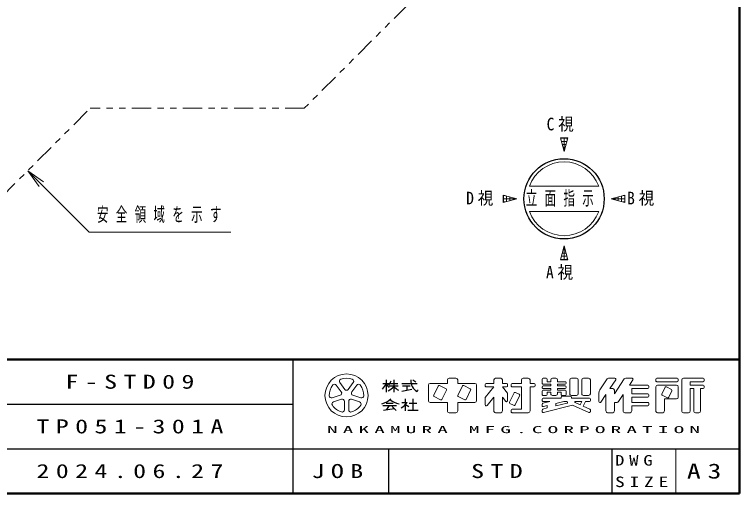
# Model space of a CAD drawing. Units: millimetres on the paper. Extents: x -385 to 0, y -594 to 267.
# Drawn here: x -113.6 to 0, y 0 to 75.1 of the extents above; entities that cross this region are included whole.
import ezdxf

# ---------------------------------------------------------------- set-up
doc = ezdxf.new("R2010")
doc.units = ezdxf.units.MM
doc.linetypes.add('USER3', pattern=[8, 3, -1, 1, -1, 1, -1])
for name, color, linetype, lineweight in [('1_60', 2, 'Continuous', 25), ('CLASS1', 7, 'Continuous', 13), ('LY_3', 7, 'Continuous', 13)]:
    doc.layers.add(name, color=color, linetype=linetype, lineweight=lineweight)
doc.layers.add('LY_4', color=7, linetype='Continuous')
doc.styles.add('ＭＳ ゴシック', font='')
doc.styles.get('ＭＳ ゴシック').set_extended_font_data('MS Gothic')

msp = doc.modelspace()

# ---------------------------------------------------------------- linework, layer by layer
at = {"layer": '1_60', "linetype": 'USER3', "lineweight": 13}
for p, q in [((-51.989, 76.568), (-68.197, 60.36)), ((-121.294, 40.796), (-101.73, 60.36)), ((-68.197, 60.36), (-101.73, 60.36))]:
    msp.add_line(p, q, dxfattribs=at)
at = {"layer": '1_60', "color": 7, "lineweight": 13}
for p, q in [((-109.744, 48.103), (-111.512, 50.578)), ((-111.512, 50.578), (-109.037, 48.81)), ((-111.512, 50.578), (-109.391, 48.457))]:
    msp.add_line(p, q, dxfattribs=at)
msp.add_lwpolyline([(-111.512, 50.578), (-101.898, 40.964), (-79.677, 40.964)], dxfattribs=at)
at = {"layer": 'CLASS1'}
for p, q in [((-26.908, 55.724), (-28.066, 55.724)), ((-27.487, 53.564), (-28.066, 55.724)), ((-28.054, 55.678), (-26.92, 55.678)), ((-27.987, 55.43), (-27.987, 55.724)), ((-26.908, 55.724), (-27.487, 53.564)), ((-27.487, 53.564), (-27.487, 55.724)), ((-26.987, 55.43), (-26.987, 55.724)), ((-27.92, 55.178), (-27.054, 55.178)), ((-27.786, 54.678), (-27.188, 54.678)), ((-27.652, 54.178), (-27.322, 54.178)), ((-27.518, 53.678), (-27.456, 53.678)), ((-32.916, 48.178), (-22.058, 48.178)), ((-37.033, 45.599), (-37.033, 46.757)), ((-34.873, 46.178), (-37.033, 46.757)), ((-37.033, 46.678), (-36.739, 46.678)), ((-36.987, 45.611), (-36.987, 46.745)), ((-36.487, 45.745), (-36.487, 46.611)), ((-20.101, 46.178), (-17.941, 46.757)), ((-18.487, 45.745), (-18.487, 46.611)), ((-18.235, 46.678), (-17.941, 46.678)), ((-17.987, 45.611), (-17.987, 46.745)), ((-17.941, 45.599), (-17.941, 46.757)), ((-37.033, 45.599), (-34.873, 46.178)), ((-37.033, 46.178), (-34.873, 46.178)), ((-37.033, 45.678), (-36.739, 45.678)), ((-35.987, 45.879), (-35.987, 46.477)), ((-35.487, 46.013), (-35.487, 46.343)), ((-34.987, 46.147), (-34.987, 46.209)), ((-17.941, 45.599), (-20.101, 46.178)), ((-20.101, 46.178), (-17.941, 46.178)), ((-19.987, 46.147), (-19.987, 46.209)), ((-19.487, 46.013), (-19.487, 46.343)), ((-18.987, 45.879), (-18.987, 46.477)), ((-18.235, 45.678), (-17.941, 45.678)), ((-32.916, 44.178), (-22.058, 44.178)), ((-28.066, 36.632), (-27.487, 38.792)), ((-27.518, 38.678), (-27.456, 38.678)), ((-27.487, 38.792), (-26.908, 36.632)), ((-27.487, 36.632), (-27.487, 38.792)), ((-27.786, 37.678), (-27.188, 37.678)), ((-27.652, 38.178), (-27.322, 38.178)), ((-28.066, 36.632), (-26.908, 36.632)), ((-28.054, 36.678), (-26.92, 36.678)), ((-27.987, 36.632), (-27.987, 36.926)), ((-27.92, 37.178), (-27.054, 37.178)), ((-26.987, 36.632), (-26.987, 36.926))]:
    msp.add_line(p, q, dxfattribs=at)
at = {"layer": 'CLASS1', "lineweight": 25}
msp.add_circle((-27.487, 46.178), 6.286, dxfattribs=at)
at = {"layer": 'CLASS1'}
for start, end in [(20.22325, 159.77675), (200.22325, 339.77675)]:
    msp.add_arc((-27.487, 46.178), 5.786, start, end, dxfattribs=at)
at = {"layer": 'LY_3', "lineweight": 50}
for p, q in [((0, 0), (0, 267)), ((-385, 21), (0, 21)), ((-385, 0), (0, 0))]:
    msp.add_line(p, q, dxfattribs=at)
at = {"layer": 'LY_3', "color": 211, "lineweight": 25}
for p, q in [((-70, 21), (-70, 0)), ((-187.5, 14), (-70, 14)), ((-242.5, 7), (0, 7)), ((-20, 7), (-20, 0))]:
    msp.add_line(p, q, dxfattribs=at)
at = {"layer": 'LY_3'}
for p, q in [((-62.629, 17.393), (-61.844, 16.313)), ((-61.298, 16.313), (-60.513, 17.393)), ((-48.476, 17.253), (-45.776, 17.253)), ((-45.776, 17.793), (-45.776, 17.253)), ((-45.506, 18.063), (-44.426, 18.063)), ((-44.156, 17.793), (-44.156, 17.253)), ((-44.156, 17.253), (-41.456, 17.253)), ((-39.836, 17.091), (-39.836, 16.875)), ((-39.674, 17.253), (-38.486, 17.253)), ((-38.486, 17.793), (-38.486, 17.253)), ((-38.216, 18.063), (-37.406, 18.063)), ((-37.136, 17.793), (-37.136, 17.253)), ((-37.136, 17.253), (-36.488, 17.253)), ((-36.326, 17.091), (-36.326, 16.875)), ((-35.786, 17.091), (-35.786, 16.875)), ((-35.624, 17.253), (-34.166, 17.253)), ((-34.166, 17.793), (-34.166, 17.253)), ((-33.896, 18.063), (-33.086, 18.063)), ((-32.816, 17.793), (-32.816, 17.253)), ((-32.816, 17.253), (-32.168, 17.253)), ((-32.006, 17.091), (-32.006, 16.875)), ((-30.926, 17.901), (-30.926, 17.28)), ((-30.764, 18.063), (-30.278, 18.063)), ((-30.764, 17.118), (-29.576, 17.118)), ((-30.116, 17.901), (-30.116, 17.523)), ((-30.116, 17.523), (-29.576, 17.523)), ((-29.576, 17.793), (-29.576, 17.523)), ((-29.576, 17.118), (-29.576, 16.848)), ((-28.766, 18.063), (-29.306, 18.063)), ((-28.496, 17.793), (-28.496, 17.523)), ((-28.496, 17.523), (-27.308, 17.523)), ((-28.496, 17.118), (-27.308, 17.118)), ((-28.496, 17.118), (-28.496, 16.848)), ((-27.146, 17.361), (-27.146, 17.28)), ((-26.606, 17.793), (-26.606, 15.633)), ((-26.336, 18.063), (-25.526, 18.063)), ((-25.256, 17.793), (-25.256, 15.633)), ((-24.716, 17.793), (-24.716, 15.633)), ((-24.446, 18.063), (-23.636, 18.063)), ((-23.366, 17.793), (-23.366, 15.633)), ((-21.88, 16.242), (-20.746, 17.943)), ((-20.521, 18.063), (-19.529, 18.063)), ((-20.306, 16.443), (-19.394, 17.811)), ((-19.586, 15.633), (-18.046, 17.943)), ((-17.821, 18.063), (-16.829, 18.063)), ((-17.246, 16.983), (-16.694, 17.811)), ((-13.106, 17.901), (-13.106, 17.685)), ((-12.944, 18.063), (-9.758, 18.063)), ((-12.944, 17.523), (-9.758, 17.523)), ((-9.596, 17.901), (-9.596, 17.685)), ((-9.056, 17.793), (-9.056, 12.933)), ((-8.786, 18.063), (-5.708, 18.063)), ((-7.706, 17.523), (-7.706, 16.983)), ((-7.706, 17.523), (-5.708, 17.523)), ((-5.546, 17.901), (-5.546, 17.685)), ((-62.39, 15.917), (-63.175, 16.997)), ((-59.967, 16.997), (-60.752, 15.917)), ((-48.746, 16.983), (-48.746, 14.553)), ((-47.198, 16.838), (-47.918, 15.4)), ((-45.975, 16.408), (-46.981, 16.911)), ((-46.622, 14.752), (-45.902, 16.19)), ((-43.418, 16.838), (-44.138, 15.4)), ((-42.195, 16.408), (-43.201, 16.911)), ((-42.842, 14.752), (-42.122, 16.19)), ((-41.186, 16.983), (-41.186, 14.553)), ((-38.486, 16.713), (-39.836, 15.026)), ((-39.674, 16.713), (-38.486, 16.713)), ((-37.136, 16.713), (-36.326, 15.701)), ((-37.136, 16.713), (-36.488, 16.713)), ((-35.624, 16.713), (-34.166, 16.713)), ((-34.166, 16.713), (-34.166, 13.203)), ((-32.816, 16.713), (-32.816, 12.933)), ((-32.816, 16.713), (-32.168, 16.713)), ((-30.926, 16.686), (-30.926, 16.605)), ((-30.926, 16.011), (-30.926, 15.525)), ((-30.764, 16.848), (-29.576, 16.848)), ((-30.764, 16.443), (-29.576, 16.443)), ((-30.764, 16.173), (-29.576, 16.173)), ((-29.576, 16.443), (-29.576, 16.173)), ((-28.496, 16.848), (-27.308, 16.848)), ((-28.496, 16.443), (-27.308, 16.443)), ((-28.496, 16.443), (-28.496, 16.173)), ((-28.496, 16.173), (-27.308, 16.173)), ((-27.146, 16.686), (-27.146, 16.605)), ((-27.146, 16.011), (-27.146, 15.525)), ((-20.306, 16.443), (-19.856, 16.443)), ((-19.586, 16.173), (-19.586, 15.633)), ((-17.246, 16.983), (-14.348, 16.983)), ((-16.886, 16.443), (-14.348, 16.443)), ((-16.886, 16.443), (-16.886, 15.633)), ((-14.186, 16.821), (-14.186, 16.605)), ((-13.106, 16.713), (-13.106, 12.933)), ((-12.836, 16.983), (-9.866, 16.983)), ((-11.666, 16.622), (-12.17, 15.616)), ((-11.449, 16.695), (-10.659, 16.3)), ((-10.586, 16.082), (-11.09, 15.076)), ((-9.596, 16.713), (-9.596, 15.093)), ((-7.706, 16.983), (-5.708, 16.983)), ((-7.706, 16.443), (-7.166, 16.443)), ((-7.706, 16.443), (-7.706, 12.933)), ((-7.166, 16.443), (-7.166, 12.933)), ((-6.086, 16.443), (-5.708, 16.443)), ((-6.086, 16.443), (-6.086, 12.933)), ((-5.546, 16.821), (-5.546, 16.605)), ((-63.828, 14.985), (-62.559, 15.397)), ((-60.583, 15.397), (-59.313, 14.985)), ((-47.845, 15.183), (-46.839, 14.68)), ((-44.065, 15.183), (-43.059, 14.68)), ((-39.836, 15.026), (-39.836, 13.868)), ((-38.486, 15.093), (-39.547, 13.766)), ((-38.486, 15.093), (-38.486, 12.933)), ((-37.136, 15.093), (-36.614, 14.441)), ((-37.136, 15.093), (-37.136, 12.933)), ((-36.326, 15.701), (-36.326, 14.543)), ((-35.318, 15.758), (-36.038, 14.32)), ((-34.454, 15.326), (-35.174, 13.888)), ((-35.101, 15.831), (-34.527, 15.544)), ((-30.926, 14.796), (-30.926, 14.58)), ((-30.764, 15.363), (-30.278, 15.363)), ((-30.764, 14.958), (-27.956, 14.958)), ((-30.116, 15.903), (-29.576, 15.903)), ((-30.116, 15.903), (-30.116, 15.525)), ((-29.576, 15.903), (-29.576, 15.633)), ((-29.306, 15.363), (-28.766, 15.363)), ((-28.496, 15.903), (-28.496, 15.633)), ((-28.496, 15.903), (-27.956, 15.903)), ((-27.956, 15.903), (-27.956, 15.525)), ((-27.956, 15.066), (-27.956, 14.958)), ((-27.794, 15.363), (-27.308, 15.363)), ((-27.794, 15.228), (-26.498, 15.228)), ((-26.336, 15.363), (-25.526, 15.363)), ((-26.336, 15.066), (-26.336, 14.958)), ((-26.336, 14.958), (-23.528, 14.958)), ((-24.446, 15.363), (-23.636, 15.363)), ((-23.366, 14.796), (-23.366, 14.58)), ((-22.016, 15.793), (-22.016, 14.413)), ((-21.719, 14.323), (-20.936, 15.498)), ((-20.936, 15.498), (-20.936, 12.933)), ((-18.966, 14.404), (-18.236, 15.498)), ((-18.236, 15.498), (-18.236, 12.933)), ((-16.886, 15.633), (-14.348, 15.633)), ((-16.886, 15.093), (-16.886, 14.283)), ((-16.886, 15.093), (-14.348, 15.093)), ((-14.186, 15.471), (-14.186, 15.255)), ((-12.097, 15.399), (-11.307, 15.004)), ((-11.756, 14.823), (-11.756, 12.933)), ((-11.756, 14.823), (-9.866, 14.823)), ((-62.35, 14.755), (-63.62, 14.343)), ((-61.908, 13.099), (-61.908, 14.434)), ((-61.233, 14.434), (-61.233, 13.099)), ((-59.522, 14.343), (-60.792, 14.755)), ((-48.476, 14.283), (-45.776, 14.283)), ((-45.776, 14.283), (-45.776, 12.933)), ((-44.156, 14.283), (-41.456, 14.283)), ((-44.156, 14.283), (-44.156, 12.933)), ((-35.965, 14.103), (-35.391, 13.816)), ((-30.926, 13.995), (-30.926, 13.773)), ((-29.74, 14.418), (-30.803, 14.152)), ((-30.764, 14.418), (-29.74, 14.418)), ((-26.15, 13.841), (-30.725, 12.697)), ((-30.116, 13.768), (-30.725, 13.615)), ((-30.116, 13.768), (-30.116, 13.406)), ((-27.513, 14.418), (-28.766, 14.105)), ((-27.023, 14.179), (-28.766, 13.743)), ((-28.766, 14.105), (-28.766, 13.743)), ((-27.513, 14.418), (-27.053, 14.418)), ((-26.15, 13.841), (-23.594, 12.705)), ((-25.771, 14.263), (-24.968, 13.906)), ((-25.738, 14.418), (-24.712, 14.418)), ((-24.968, 13.906), (-24.712, 14.418)), ((-24.474, 13.687), (-24.108, 14.418)), ((-24.474, 13.687), (-23.462, 13.237)), ((-24.108, 14.418), (-23.528, 14.418)), ((-19.586, 14.283), (-19.19, 14.283)), ((-19.586, 14.283), (-19.586, 12.933)), ((-16.886, 14.283), (-14.348, 14.283)), ((-16.886, 13.743), (-16.886, 12.933)), ((-16.886, 13.743), (-14.348, 13.743)), ((-14.186, 14.121), (-14.186, 13.905)), ((-45.506, 12.663), (-44.426, 12.663)), ((-38.216, 12.663), (-37.406, 12.663)), ((-35.786, 13.041), (-35.786, 12.825)), ((-35.624, 13.203), (-34.166, 13.203)), ((-35.624, 12.663), (-33.086, 12.663)), ((-30.926, 13.077), (-30.926, 12.854)), ((-30.116, 13.406), (-30.803, 13.234)), ((-23.366, 13.089), (-23.366, 12.853)), ((-20.666, 12.663), (-19.856, 12.663)), ((-17.966, 12.663), (-17.156, 12.663)), ((-12.836, 12.663), (-12.026, 12.663)), ((-8.786, 12.663), (-7.976, 12.663)), ((-6.896, 12.663), (-6.356, 12.663)), ((-10, 7), (-10, 0))]:
    msp.add_line(p, q, dxfattribs=at)
at = {"layer": 'LY_3', "lineweight": 25}
for p, q in [((-55.901, 17.253), (-54.956, 17.253)), ((-55.361, 17.793), (-55.361, 15.903)), ((-54.769, 17.253), (-53.525, 17.253)), ((-54.146, 17.793), (-54.146, 15.903)), ((-52.931, 17.253), (-50.501, 17.253)), ((-50.719, 17.467), (-51.16, 17.761)), ((-54.915, 16.848), (-53.471, 16.848)), ((-52.889, 16.02), (-51.353, 16.327)), ((-52.796, 16.848), (-51.581, 16.848)), ((-52.121, 16.848), (-52.121, 16.173)), ((-52.391, 14.823), (-52.391, 14.283)), ((-51.176, 14.823), (-51.176, 13.068)), ((-55.901, 13.784), (-53.741, 13.784)), ((-55.361, 14.148), (-54.281, 14.148)), ((-54.899, 13.784), (-55.289, 13.136)), ((-52.931, 14.283), (-52.051, 14.283)), ((-52.391, 13.91), (-52.391, 12.933)), ((-52.34, 13.96), (-51.796, 13.646)), ((-51.783, 14.148), (-50.568, 14.148)), ((-55.765, 13.067), (-54.113, 13.304)), ((-54.416, 13.607), (-53.81, 13.001)), ((-51.986, 13.068), (-50.366, 13.068)), ((-55, 7), (-55, 0))]:
    msp.add_line(p, q, dxfattribs=at)
at = {"layer": 'LY_3'}
msp.add_circle((-61.571, 15.363), 3.375, dxfattribs=at)
for centre, radius, start, end in [((-63.448, 16.798), 0.338, 35.99999, 142.60154), ((-62.356, 17.592), 0.338, 109.39847, 215.99997), ((-61.571, 15.363), 2.7, 70.60155, 109.39847), ((-60.786, 17.592), 0.338, 324, 70.60155), ((-59.694, 16.798), 0.338, 37.39846, 143.99995), ((-48.476, 16.983), 0.27, 89.99998, 179.99996), ((-45.506, 17.793), 0.27, 89.99998, 179.99996), ((-44.426, 17.793), 0.27, 0, 89.99998), ((-41.456, 16.983), 0.27, 0, 89.99998), ((-39.674, 17.091), 0.162, 89.99998, 179.99996), ((-38.216, 17.793), 0.27, 89.99998, 179.99996), ((-37.406, 17.793), 0.27, 0, 89.99998), ((-36.488, 17.091), 0.162, 0, 89.99998), ((-35.624, 17.091), 0.162, 89.99998, 179.99996), ((-33.896, 17.793), 0.27, 89.99998, 179.99996), ((-33.086, 17.793), 0.27, 0, 89.99998), ((-32.168, 17.091), 0.162, 0, 89.99998), ((-30.764, 17.901), 0.162, 89.99998, 179.99996), ((-30.764, 17.28), 0.162, 179.99998, 270.00002), ((-30.278, 17.901), 0.162, 0, 89.99998), ((-29.306, 17.793), 0.27, 89.99998, 179.99996), ((-28.766, 17.793), 0.27, 0, 89.99998), ((-27.308, 17.361), 0.162, 0, 89.99998), ((-27.308, 17.28), 0.162, 270.00002, 0), ((-26.336, 17.793), 0.27, 89.99998, 179.99996), ((-25.526, 17.793), 0.27, 0, 89.99998), ((-24.446, 17.793), 0.27, 89.99998, 179.99996), ((-23.636, 17.793), 0.27, 0, 89.99998), ((-20.521, 17.793), 0.27, 89.99998, 146.30984), ((-19.529, 17.901), 0.162, 326.31015, 89.99998), ((-17.821, 17.793), 0.27, 89.99998, 146.3098), ((-16.829, 17.901), 0.162, 326.31003, 89.99998), ((-12.944, 17.901), 0.162, 89.99998, 179.99996), ((-12.944, 17.685), 0.162, 179.99998, 270.00002), ((-9.758, 17.901), 0.162, 0, 89.99998), ((-9.758, 17.685), 0.162, 270.00002, 0), ((-8.786, 17.793), 0.27, 89.99998, 179.99996), ((-5.708, 17.901), 0.162, 0, 89.99998), ((-5.708, 17.685), 0.162, 270.00002, 0), ((-61.571, 15.363), 2.7, 142.60154, 181.39846), ((-62.663, 15.718), 0.338, 287.99998, 35.99999), ((-61.571, 16.512), 0.338, 215.99998, 324), ((-60.479, 15.718), 0.338, 143.99996, 251.99999), ((-61.571, 15.363), 2.7, 358.60155, 37.39847), ((-47.054, 16.766), 0.162, 63.43492, 153.43499), ((-46.047, 16.263), 0.162, 333.4349, 63.43487), ((-43.274, 16.766), 0.162, 63.43492, 153.43499), ((-42.267, 16.263), 0.162, 333.4349, 63.43487), ((-39.674, 16.875), 0.162, 179.99998, 270.00002), ((-36.488, 16.875), 0.162, 270.00002, 0), ((-35.624, 16.875), 0.162, 179.99998, 270.00002), ((-32.168, 16.875), 0.162, 270.00002, 0), ((-30.764, 16.686), 0.162, 89.99998, 179.99996), ((-30.764, 16.605), 0.162, 179.99998, 270.00002), ((-30.764, 16.011), 0.162, 89.99998, 179.99996), ((-27.308, 16.686), 0.162, 0, 89.99998), ((-27.308, 16.605), 0.162, 270.00002, 0), ((-27.308, 16.011), 0.162, 0, 89.99998), ((-21.206, 15.793), 0.81, 146.30999, 179.99996), ((-19.856, 16.173), 0.27, 0, 89.99998), ((-14.348, 16.821), 0.162, 0, 89.99998), ((-14.348, 16.605), 0.162, 270.00002, 0), ((-12.836, 16.713), 0.27, 89.99998, 179.99996), ((-11.522, 16.55), 0.162, 63.43447, 153.43474), ((-10.731, 16.155), 0.162, 333.43484, 63.43447), ((-9.866, 16.713), 0.27, 0, 89.99998), ((-5.708, 16.821), 0.162, 0, 89.99998), ((-5.708, 16.605), 0.162, 270.00002, 0), ((-63.933, 15.306), 0.338, 181.39848, 287.99997), ((-62.246, 14.434), 0.338, 359.99997, 107.99999), ((-60.896, 14.434), 0.338, 71.99997, 179.99999), ((-59.209, 15.306), 0.338, 252.00001, 358.60156), ((-47.773, 15.328), 0.162, 153.43495, 243.43485), ((-43.993, 15.328), 0.162, 153.43495, 243.43485), ((-35.174, 15.686), 0.162, 63.43487, 153.43498), ((-34.599, 15.399), 0.162, 333.43492, 63.43493), ((-30.764, 15.525), 0.162, 179.99998, 270.00002), ((-30.764, 14.796), 0.162, 89.99998, 179.99996), ((-30.278, 15.525), 0.162, 270.00002, 0), ((-29.306, 15.633), 0.27, 179.99998, 270.00002), ((-28.766, 15.633), 0.27, 270.00002, 0), ((-27.794, 15.525), 0.162, 179.99998, 270.00002), ((-27.794, 15.066), 0.162, 89.99998, 179.99996), ((-27.308, 15.525), 0.162, 270.00002, 0), ((-26.336, 15.633), 0.27, 179.99998, 270.00002), ((-26.498, 15.066), 0.162, 0, 89.99998), ((-25.526, 15.633), 0.27, 270.00002, 0), ((-24.446, 15.633), 0.27, 179.99998, 270.00002), ((-23.636, 15.633), 0.27, 270.00002, 0), ((-23.528, 14.796), 0.162, 0, 89.99998), ((-14.348, 15.471), 0.162, 0, 89.99998), ((-14.348, 15.255), 0.162, 270.00002, 0), ((-12.025, 15.544), 0.162, 153.43517, 243.43529), ((-11.234, 15.149), 0.162, 243.43534, 333.43491), ((-9.866, 15.093), 0.27, 270.00002, 0), ((-63.516, 14.022), 0.338, 107.99999, 214.60154), ((-61.571, 15.363), 2.7, 214.60156, 253.39848), ((-61.571, 15.363), 2.7, 286.60155, 325.39847), ((-59.626, 14.022), 0.338, 325.39847, 71.99996), ((-48.476, 14.553), 0.27, 179.99998, 270.00002), ((-46.766, 14.825), 0.162, 243.43498, 333.43496), ((-42.986, 14.825), 0.162, 243.43498, 333.43496), ((-41.456, 14.553), 0.27, 270.00002, 0), ((-39.674, 13.868), 0.162, 179.99998, 321.34037), ((-36.488, 14.543), 0.162, 218.65962, 0), ((-35.893, 14.248), 0.162, 153.43487, 243.4348), ((-35.318, 13.961), 0.162, 243.43487, 333.43498), ((-30.764, 14.58), 0.162, 179.99998, 270.00002), ((-30.764, 13.995), 0.162, 104.03614, 179.99996), ((-30.764, 13.773), 0.162, 179.99998, 284.03612), ((-27.053, 14.297), 0.121, 284.0365, 89.99998), ((-25.738, 14.337), 0.081, 89.99998, 246.03817), ((-23.528, 14.58), 0.162, 270.00002, 0), ((-21.854, 14.413), 0.162, 179.99998, 326.30997), ((-19.19, 14.553), 0.27, 270.00002, 326.31002), ((-14.348, 14.121), 0.162, 0, 89.99998), ((-14.348, 13.905), 0.162, 270.00002, 0), ((-62.246, 13.099), 0.338, 253.39847, 359.99997), ((-60.896, 13.099), 0.338, 179.99999, 286.60154), ((-45.506, 12.933), 0.27, 179.99998, 270.00002), ((-44.426, 12.933), 0.27, 270.00002, 0), ((-38.216, 12.933), 0.27, 179.99998, 270.00002), ((-37.406, 12.933), 0.27, 270.00002, 0), ((-35.624, 13.041), 0.162, 89.99998, 179.99996), ((-35.624, 12.825), 0.162, 179.99998, 270.00002), ((-33.086, 12.933), 0.27, 270.00002, 0), ((-30.764, 13.077), 0.162, 104.03614, 179.99996), ((-30.764, 12.854), 0.162, 179.99998, 284.03612), ((-23.528, 12.853), 0.162, 246.03699, 0), ((-23.528, 13.089), 0.162, 0, 66.03701), ((-20.666, 12.933), 0.27, 179.99998, 270.00002), ((-19.856, 12.933), 0.27, 270.00002, 0), ((-17.966, 12.933), 0.27, 179.99998, 270.00002), ((-17.156, 12.933), 0.27, 270.00002, 0), ((-12.836, 12.933), 0.27, 179.99998, 270.00002), ((-12.026, 12.933), 0.27, 270.00002, 0), ((-8.786, 12.933), 0.27, 179.99998, 270.00002), ((-7.976, 12.933), 0.27, 270.00002, 0), ((-6.896, 12.933), 0.27, 179.99998, 270.00002), ((-6.356, 12.933), 0.27, 270.00002, 0)]:
    msp.add_arc(centre, radius, start, end, dxfattribs=at)
at = {"layer": 'LY_3', "lineweight": 25}
for centre, radius, start, end in [((-57.466, 18.084), 2.285, 311.36185, 337.13638), ((-53.383, 18.427), 2.345, 212.50346, 230.00631), ((-56.002, 18.047), 1.467, 313.72108, 343.54317), ((-49.563, 17.694), 1.953, 177.09472, 240.51891), ((-56.374, 18.818), 3.034, 295.86917, 317.23867), ((-51.918, 18.818), 3.034, 222.76131, 240.10806), ((-51.54, 16.805), 1.299, 321.42112, 334.8249), ((-56.898, 17.257), 3.32, 285.11261, 313.40619), ((-52.77, 17.194), 3.192, 231.17281, 259.75506), ((-55.66, 17.226), 4.657, 304.87257, 320.80411)]:
    msp.add_arc(centre, radius, start, end, dxfattribs=at)

# ---------------------------------------------------------------- texts
at = {"layer": '1_60', "color": 7, "insert": (-100.677, 43.614), "char_height": 2.199, "attachment_point": 4, "style": 'ＭＳ ゴシック'}
msp.add_mtext('\\T1.64;\\W0.6;安全領域を示す', dxfattribs=at)
at = {"layer": 'CLASS1', "style": 'ＭＳ ゴシック'}
for s, insert, char_height, attachment_point in [('\\T1.5;\\W0.9;C視', (-27.487, 57.784), 1.979, 5), ('\\T1.64;\\W0.6;立面指示', (-33.487, 46.178), 2.199, 4), ('\\T1.5;\\W0.9;D視', (-40.093, 46.178), 1.979, 5), ('\\T1.5;\\W0.9;B視', (-14.881, 46.178), 1.979, 5), ('\\T1.5;\\W0.9;A視', (-27.587, 34.572), 1.979, 5)]:
    msp.add_mtext(s, dxfattribs=dict(at, insert=insert, char_height=char_height, attachment_point=attachment_point))
at = {"layer": 'LY_3', "color": 4, "style": 'ＭＳ ゴシック'}
for s, insert, char_height, attachment_point in [('\\T1.5;\\W2.2;NAKAMURA\\~MFG.CORPORATION', (-35, 10), 1.1, 5), ('\\T1.52;\\W1.3;DWG', (-19.5, 5.188), 1.65, 4), ('\\T1.5;\\W1.35;JOB', (-62.5, 3.5), 2.199, 5), ('\\T1.5;\\W1.35;A3', (-5, 3.5), 2.346, 5), ('\\T1.5;\\W1.35;SIZE', (-19.5, 1.812), 1.65, 4)]:
    msp.add_mtext(s, dxfattribs=dict(at, insert=insert, char_height=char_height, attachment_point=attachment_point))
at = {"layer": 'LY_4', "char_height": 2.199, "attachment_point": 5, "style": 'ＭＳ ゴシック'}
for s, insert in [('\\T1.5;\\W1.35;F-STD09', (-95, 17.5)), ('\\T1.5;\\W1.35;TP051-301A', (-95, 10.5)), ('\\T1.5;\\W1.35;2024.06.27', (-95, 3.5)), ('\\T1.5;\\W1.35;STD', (-37.5, 3.5))]:
    msp.add_mtext(s, dxfattribs=dict(at, insert=insert))

doc.saveas('drawing.dxf')
